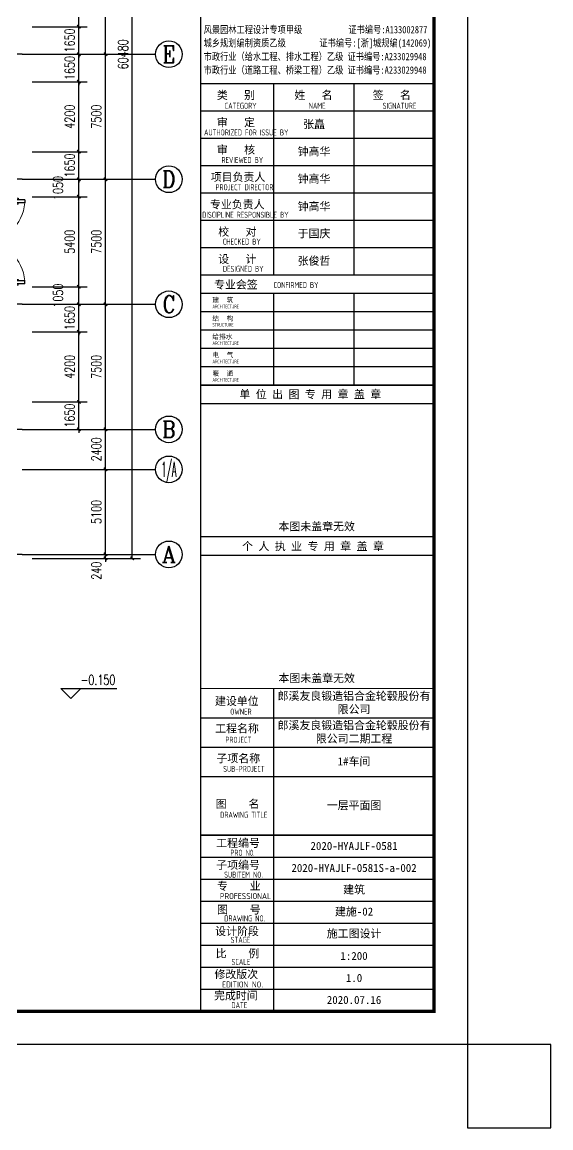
# Model space of a CAD drawing. Extents: x 13276711 to 13543385, y -848943 to -68012.
# Drawn here: x 13511685 to 13543385, y -324043 to -257716 of the extents above; entities that cross this region are included whole.
import ezdxf
from ezdxf.enums import TextEntityAlignment as Align

# ---------------------------------------------------------------- set-up
doc = ezdxf.new("R2010")
doc.units = 0
doc.header["$LTSCALE"] = 1000
doc.header["$MEASUREMENT"] = 0
doc.linetypes.add('DOTE', pattern=[2.42, 2, -0.2, 0.02, -0.2])
for name, color, linetype in [('AXIS', 3, 'Continuous'), ('AXIS_TEXT', 7, 'Continuous'), ('DIM_ELEV', 3, 'Continuous'), ('DOTE', 1, 'DOTE'), ('HYTK-GK', 7, 'Continuous'), ('PUB_DIM', 3, 'Continuous'), ('PUB_TEXT', 7, 'Continuous'), ('PUB_TITLE', 4, 'Continuous'), ('TK', 4, 'Continuous'), ('WINDOW', 4, 'Continuous'), ('WINDOW_TEXT', 7, 'Continuous')]:
    doc.layers.add(name, color=color, linetype=linetype)
doc.styles.add('-宋体', font='', dxfattribs={"width": 0.8})
doc.styles.add('_TCH_AXIS', font='COMPLEX', dxfattribs={"bigfont": 'GBCBIG'})
doc.styles.add('_TCH_DIM', font='SIMPLEX', dxfattribs={"bigfont": 'GBCBIG'})
doc.styles.add('_TCH_DIM_T3', font='SIMPLEX', dxfattribs={"width": 0.705882, "bigfont": 'GBCBIG'})
doc.styles.add('_TCH_WINDOW', font='SIMPLEX', dxfattribs={"height": 3.5, "bigfont": 'GBCBIG'})
doc.styles.add('COMPLEX', font='COMPLEX')
doc.styles.add('TSSD_REIN', font='tssdeng.shx', dxfattribs={"width": 0.7, "bigfont": 'tssdchn.shx'})
doc.styles.add('图签宋体', font='', dxfattribs={"height": 300})
doc.styles.get('-宋体').set_extended_font_data('SimSun')
doc.styles.get('图签宋体').set_extended_font_data('NSimSun')
doc.dimstyles.new('_TCH_ARCH&&200', dxfattribs={"dimtxt": 595, "dimasz": 200, "dimexe": 500, "dimexo": 600, "dimgap": 252.5, "dimtad": 1, "dimdec": 0, "dimzin": 0, "dimdsep": 46, "dimtxsty": '_TCH_DIM_T3', "dimblk": 'ARCHTICK', "dimcen": 0.09, "dimclrt": 7, "dimazin": 2, "dimtfac": 1, "dimtdec": 0, "dimtix": 1, "dimtmove": 2, "dimatfit": 3, "dimfxl": 0, "dimtolj": 1, "dimtzin": 0, "dimarcsym": 0})

# ---------------------------------------------------------------- blocks, each defined once
blk = doc.blocks.new('GeYuanFrame_27736213', base_point=(20.09, 4.53))
at = {"layer": 'PUB_TITLE'}
for points in [[(1013.09, 235.33), (1013.09, 292.73)], [(1037.09, 235.33), (1037.09, 292.73)], [(1013.09, 202.33), (1013.09, 229.83)], [(1037.09, 202.33), (1037.09, 229.83)], [(1013.09, 14.53), (1013.09, 111.33)]]:
    blk.add_lwpolyline(points, dxfattribs=at)
at = {"layer": 'TK'}
for p, q in [((991.09, 284.53), (1061.09, 284.53)), ((991.09, 276.33), (1061.09, 276.33)), ((991.09, 268.13), (1061.09, 268.13)), ((991.09, 259.93), (1061.09, 259.93)), ((991.09, 251.73), (1061.09, 251.73)), ((991.09, 243.53), (1061.09, 243.53)), ((991.09, 235.33), (1061.09, 235.33)), ((991.09, 235.33), (1061.09, 235.33)), ((991.09, 102.53), (1061.09, 102.53)), ((991.09, 93.73), (1061.09, 93.73)), ((991.09, 84.93), (1013.09, 84.93)), ((991.09, 84.93), (1061.09, 84.93)), ((991.09, 67.37), (1061.09, 67.37)), ((991.09, 67.33), (1061.09, 67.33)), ((991.09, 60.77), (1061.09, 60.77)), ((991.09, 54.17), (1061.09, 54.17)), ((991.09, 47.57), (1061.09, 47.57)), ((991.09, 40.97), (1061.09, 40.97)), ((991.09, 34.37), (1061.09, 34.37)), ((991.09, 27.77), (1061.09, 27.77)), ((991.09, 21.17), (1061.09, 21.17)), ((991.09, 14.53), (1061.09, 14.53))]:
    blk.add_line(p, q, dxfattribs=at)
blk.add_lwpolyline([(20.09, 4.53), (20.09, 598.53), (1071.09, 598.53), (1071.09, 4.53)], close=True, dxfattribs=at)
at = {"layer": 'TK', "const_width": 1}
blk.add_lwpolyline([(45.09, 588.53), (1061.09, 588.53), (1061.09, 14.53), (45.09, 14.53)], close=True, dxfattribs=at)
at = {"layer": 'TK'}
for points, const_width in [([(991.09, 588.53), (991.09, 14.53)], 0.4), ([(991.09, 292.73), (1061.09, 292.73)], 0.35), ([(991.09, 292.73), (1061.09, 292.73)], 0.35), ([(991.09, 235.33), (1061.09, 235.33)], 0.35), ([(991.09, 202.33), (1061.09, 202.33)], 0.35), ([(991.09, 156.83), (1061.09, 156.83)], 0.35), ([(991.09, 111.33), (1061.09, 111.33)], 0.35), ([(991.09, 67.37), (1061.09, 67.37)], 0.35)]:
    blk.add_lwpolyline(points, dxfattribs=dict(at, const_width=const_width))
for points in [[(991.09, 292.73), (1061.09, 292.73)], [(991.09, 235.33), (1061.09, 235.33)], [(991.09, 229.83), (1061.09, 229.83)], [(991.09, 224.33), (1061.09, 224.33)], [(991.09, 218.83), (1061.09, 218.83)], [(991.09, 213.33), (1061.09, 213.33)], [(991.09, 207.83), (1061.09, 207.83)], [(991.09, 202.33), (1061.09, 202.33)], [(991.09, 196.83), (1061.09, 196.83)], [(991.09, 151.33), (1061.09, 151.33)]]:
    blk.add_lwpolyline(points, dxfattribs=at)
for s, height, style, width, p in [('风景园林工程设计专项甲级           证书编号:A133002877', 2.2, '-宋体', 0.8, (992, 307.81)), ('城乡规划编制资质乙级        证书编号:[浙]城规编(142069)', 2.2, '-宋体', 0.8, (992, 303.82)), ('市政行业（给水工程、排水工程）乙级 证书编号:A233029948', 2.2, '-宋体', 0.8, (992, 299.74)), ('市政行业（道路工程、桥梁工程）乙级 证书编号:A233029948', 2.2, '-宋体', 0.8, (992, 295.69)), ('CATEGORY', 1.8, 'TSSD_REIN', 0.7, (998.32, 285.17)), ('NAME', 1.8, 'TSSD_REIN', 0.7, (1023.51, 285.17)), ('SIGNATURE', 1.8, 'TSSD_REIN', 0.7, (1045.66, 285.17)), ('AUTHORIZED FOR ISSUE BY', 1.8, 'TSSD_REIN', 0.7, (992.12, 277.17)), ('REVIEWED BY', 1.8, 'TSSD_REIN', 0.7, (997.36, 268.91)), ('PROJECT DIRECTOR', 1.8, 'TSSD_REIN', 0.7, (995.55, 260.74)), ('DISCIPLINE RESPONSIBLE BY', 1.8, 'TSSD_REIN', 0.7, (991.57, 252.48)), ('CHECKED BY', 1.8, 'TSSD_REIN', 0.7, (997.75, 244.44)), ('DESIGNED BY', 1.8, 'TSSD_REIN', 0.7, (997.76, 236.27)), ('CONFIRMED BY', 1.8, 'TSSD_REIN', 0.7, (1012.94, 231.42)), ('ARCHITECTURE', 1.08, 'TSSD_REIN', 0.7, (994.65, 225.34)), ('STRUCTURE', 1.08, 'TSSD_REIN', 0.7, (994.65, 219.84)), ('ARCHITECTURE', 1.08, 'TSSD_REIN', 0.7, (994.65, 214.34)), ('ARCHITECTURE', 1.08, 'TSSD_REIN', 0.7, (994.65, 208.84)), ('ARCHITECTURE', 1.08, 'TSSD_REIN', 0.7, (994.65, 203.34)), ('OWNER', 1.8, 'TSSD_REIN', 0.7, (999.98, 103.48)), ('PROJECT', 1.8, 'TSSD_REIN', 0.7, (998.52, 95.02)), ('SUB-PROJECT', 1.8, 'TSSD_REIN', 0.7, (997.86, 86.3)), ('DRAWING TITLE', 1.8, 'TSSD_REIN', 0.7, (996.97, 72.53)), ('PRO N0.', 1.8, 'TSSD_REIN', 0.7, (1000.01, 61.15)), ('SUBITEM NO.', 1.8, 'TSSD_REIN', 0.7, (998.15, 54.58)), ('PROFESSIONAL', 1.8, 'TSSD_REIN', 0.8, (996.88, 48.15)), ('DRAWING NO.', 1.8, 'TSSD_REIN', 0.7, (998.19, 41.45)), ('STAGE', 1.8, 'TSSD_REIN', 0.7, (1000.09, 35.03)), ('SCALE', 1.8, 'TSSD_REIN', 0.7, (1000.38, 28.42)), ('EDITION NO.', 1.8, 'TSSD_REIN', 0.8, (997.53, 21.64)), ('DATE', 1.8, 'TSSD_REIN', 0.7, (1000.33, 15.45))]:
    blk.add_text(s, height=height, dxfattribs=dict(at, style=style, width=width)).set_placement(p)
at = {"layer": 'TK', "style": '图签宋体'}
for s, height, p in [('类   别', 2.4, (995.97, 288.09)), ('姓   名', 2.4, (1019.2, 288.09)), ('签   名', 2.4, (1042.68, 288.09)), ('审   定', 2.4, (995.97, 279.89)), ('审   核', 2.4, (995.97, 271.69)), ('项目负责人', 2.4, (994.13, 263.49)), ('专业负责人', 2.4, (993.89, 255.29)), ('校   对', 2.4, (996.38, 247.09)), ('设   计', 2.4, (996.36, 238.89)), ('专业会签', 2.4, (995.12, 231.24)), ('建  筑', 1.44, (994.61, 227.11)), ('结  构', 1.44, (994.61, 221.61)), ('给排水', 1.44, (994.61, 216.11)), ('电  气', 1.44, (994.61, 210.61)), ('暖  通', 1.44, (994.61, 205.11)), ('单 位 出 图 专 用 章 盖 章', 2.4, (1002.72, 198.35)), ('本图未盖章无效', 2.4, (1014.43, 158.7)), ('个 人 执 业 专 用 章 盖 章', 2.4, (1003.52, 152.77)), ('本图未盖章无效', 2.4, (1014.43, 113.2)), ('建设单位', 2.4, (995.39, 106.33)), ('工程名称', 2.4, (995.47, 98.12)), ('子项名称', 2.4, (995.85, 89.14)), ('图    名', 2.4, (995.63, 75.5)), ('工程编号', 2.4, (995.77, 63.77)), ('子项编号', 2.4, (995.77, 57.19)), ('专    业', 2.4, (996.01, 50.88)), ('图    号', 2.4, (996.02, 43.77)), ('设计阶段', 2.4, (995.45, 37.32)), ('比    例', 2.4, (995.59, 30.63)), ('修改版次', 2.4, (995.24, 24.41)), ('完成时间', 2.4, (995.11, 18.02))]:
    blk.add_text(s, height=height, dxfattribs=at).set_placement(p)
at = {"layer": 'TK', "char_height": 2.4, "attachment_point": 5, "style": '图签宋体'}
for s, insert, width in [('张矗', (1025.09, 280.4), 24), ('钟高华', (1025.09, 272.23), 24), ('钟高华', (1025.09, 264.03), 24), ('钟高华', (1025.09, 255.76), 24), ('于国庆', (1025.09, 247.63), 24), ('张俊哲', (1025.09, 239.43), 24), ('郎溪友良锻造铝合金轮毂股份有限公司', (1037.09, 106.93), 48), ('郎溪友良锻造铝合金轮毂股份有限公司二期工程', (1037.09, 98.13), 48), ('1#车间', (1037.09, 89.33), 48), ('一层平面图', (1037.09, 76.13), 48), ('2020-HYAJLF-0581', (1037.09, 64.07), 48), ('2020-HYAJLF-0581S-a-002', (1037.09, 57.47), 48), ('建筑', (1037.09, 50.87), 48), ('建施-02', (1037.09, 44.27), 48), ('施工图设计', (1037.09, 37.67), 48), ('1:200', (1037.09, 31.07), 48), ('1.0', (1037.09, 24.47), 48), ('2020.07.16', (1037.09, 17.88), 48)]:
    blk.add_mtext(s, dxfattribs=dict(at, insert=insert, width=width))
blk = doc.blocks.new('_AXISO')
blk.add_circle((0, 0), 0.5)
at = {"layer": 'AXIS_TEXT', "style": 'COMPLEX', "width": 1.041667}
blk.add_attdef('A', text='', height=0.56, dxfattribs=at).set_placement((-0.25, -0.28), (0.25, -0.28), align=Align.FIT)
blk = doc.blocks.new('_ArchTick')
at = {"color": 0, "linetype": 'ByBlock', "const_width": 0.4}
blk.add_lwpolyline([(-0.5, -0.5), (0.5, 0.5)], dxfattribs=at)
blk = doc.blocks.new('*D122')
at = {"layer": 'AXIS', "color": 0, "lineweight": -2}
for p, q in [((13512285, -229403), (13518785, -229403)), ((13518285, -289883), (13518285, -229403)), ((13512285, -289883), (13518785, -289883))]:
    blk.add_line(p, q, dxfattribs=at)
at = {"layer": 'Defpoints', "color": 0}
for p in [(13511685, -229403), (13518285, -229403), (13511685, -289883)]:
    blk.add_point(p, dxfattribs=at)
at = {"layer": 'AXIS', "color": 0, "lineweight": -2, "xscale": 200, "yscale": 200, "zscale": 200}
for p, rotation in [((13518285, -229403), 90), ((13518285, -289883), 270)]:
    blk.add_blockref('_ArchTick', p, dxfattribs=dict(at, rotation=rotation))
at = {"layer": 'AXIS', "color": 7, "insert": (13517735, -259643), "char_height": 595, "attachment_point": 5, "rotation": 90, "style": '_TCH_DIM_T3'}
blk.add_mtext('\\A1;60480', dxfattribs=at)
blk = doc.blocks.new('*D123')
at = {"layer": 'AXIS', "color": 0, "lineweight": -2}
for p, q in [((13512285, -289643), (13517185, -289643)), ((13516685, -289643), (13516685, -289443)), ((13516685, -289883), (13516685, -289643)), ((13512285, -289883), (13517185, -289883)), ((13516685, -289883), (13516685, -290083))]:
    blk.add_line(p, q, dxfattribs=at)
at = {"layer": 'Defpoints', "color": 0}
for p in [(13511685, -289643), (13516685, -289643), (13511685, -289883)]:
    blk.add_point(p, dxfattribs=at)
at = {"layer": 'AXIS', "color": 0, "lineweight": -2, "xscale": 200, "yscale": 200, "zscale": 200}
for p, rotation in [((13516685, -289643), 270), ((13516685, -289883), 90)]:
    blk.add_blockref('_ArchTick', p, dxfattribs=dict(at, rotation=rotation))
at = {"layer": 'AXIS', "color": 7, "insert": (13516135, -290623), "char_height": 595, "attachment_point": 5, "rotation": 90, "style": '_TCH_DIM_T3'}
blk.add_mtext('\\A1;240', dxfattribs=at)
blk = doc.blocks.new('*D124')
at = {"layer": 'AXIS', "color": 0, "lineweight": -2}
for p, q in [((13512285, -284543), (13517185, -284543)), ((13516685, -289643), (13516685, -284543)), ((13512285, -289643), (13517185, -289643))]:
    blk.add_line(p, q, dxfattribs=at)
at = {"layer": 'Defpoints', "color": 0}
for p in [(13511685, -284543), (13516685, -284543), (13511685, -289643)]:
    blk.add_point(p, dxfattribs=at)
at = {"layer": 'AXIS', "color": 0, "lineweight": -2, "xscale": 200, "yscale": 200, "zscale": 200}
for p, rotation in [((13516685, -284543), 90), ((13516685, -289643), 270)]:
    blk.add_blockref('_ArchTick', p, dxfattribs=dict(at, rotation=rotation))
at = {"layer": 'AXIS', "color": 7, "insert": (13516135, -287093), "char_height": 595, "attachment_point": 5, "rotation": 90, "style": '_TCH_DIM_T3'}
blk.add_mtext('\\A1;5100', dxfattribs=at)
blk = doc.blocks.new('*D125')
at = {"layer": 'AXIS', "color": 0, "lineweight": -2}
for p, q in [((13512285, -282143), (13517185, -282143)), ((13516685, -284543), (13516685, -282143)), ((13512285, -284543), (13517185, -284543))]:
    blk.add_line(p, q, dxfattribs=at)
at = {"layer": 'Defpoints', "color": 0}
for p in [(13511685, -282143), (13516685, -282143), (13511685, -284543)]:
    blk.add_point(p, dxfattribs=at)
at = {"layer": 'AXIS', "color": 0, "lineweight": -2, "xscale": 200, "yscale": 200, "zscale": 200}
for p, rotation in [((13516685, -282143), 90), ((13516685, -284543), 270)]:
    blk.add_blockref('_ArchTick', p, dxfattribs=dict(at, rotation=rotation))
at = {"layer": 'AXIS', "color": 7, "insert": (13516135, -283343), "char_height": 595, "attachment_point": 5, "rotation": 90, "style": '_TCH_DIM_T3'}
blk.add_mtext('\\A1;2400', dxfattribs=at)
blk = doc.blocks.new('*D126')
at = {"layer": 'AXIS', "color": 0, "lineweight": -2}
for p, q in [((13512285, -274643), (13517185, -274643)), ((13516685, -282143), (13516685, -274643)), ((13512285, -282143), (13517185, -282143))]:
    blk.add_line(p, q, dxfattribs=at)
at = {"layer": 'Defpoints', "color": 0}
for p in [(13511685, -274643), (13516685, -274643), (13511685, -282143)]:
    blk.add_point(p, dxfattribs=at)
at = {"layer": 'AXIS', "color": 0, "lineweight": -2, "xscale": 200, "yscale": 200, "zscale": 200}
for p, rotation in [((13516685, -274643), 90), ((13516685, -282143), 270)]:
    blk.add_blockref('_ArchTick', p, dxfattribs=dict(at, rotation=rotation))
at = {"layer": 'AXIS', "color": 7, "insert": (13516135, -278393), "char_height": 595, "attachment_point": 5, "rotation": 90, "style": '_TCH_DIM_T3'}
blk.add_mtext('\\A1;7500', dxfattribs=at)
blk = doc.blocks.new('*D127')
at = {"layer": 'AXIS', "color": 0, "lineweight": -2}
for p, q in [((13512285, -267143), (13517185, -267143)), ((13516685, -274643), (13516685, -267143)), ((13512285, -274643), (13517185, -274643))]:
    blk.add_line(p, q, dxfattribs=at)
at = {"layer": 'Defpoints', "color": 0}
for p in [(13511685, -267143), (13516685, -267143), (13511685, -274643)]:
    blk.add_point(p, dxfattribs=at)
at = {"layer": 'AXIS', "color": 0, "lineweight": -2, "xscale": 200, "yscale": 200, "zscale": 200}
for p, rotation in [((13516685, -267143), 90), ((13516685, -274643), 270)]:
    blk.add_blockref('_ArchTick', p, dxfattribs=dict(at, rotation=rotation))
at = {"layer": 'AXIS', "color": 7, "insert": (13516135, -270893), "char_height": 595, "attachment_point": 5, "rotation": 90, "style": '_TCH_DIM_T3'}
blk.add_mtext('\\A1;7500', dxfattribs=at)
blk = doc.blocks.new('*D128')
at = {"layer": 'AXIS', "color": 0, "lineweight": -2}
for p, q in [((13512285, -259643), (13517185, -259643)), ((13516685, -267143), (13516685, -259643)), ((13512285, -267143), (13517185, -267143))]:
    blk.add_line(p, q, dxfattribs=at)
at = {"layer": 'Defpoints', "color": 0}
for p in [(13511685, -259643), (13516685, -259643), (13511685, -267143)]:
    blk.add_point(p, dxfattribs=at)
at = {"layer": 'AXIS', "color": 0, "lineweight": -2, "xscale": 200, "yscale": 200, "zscale": 200}
for p, rotation in [((13516685, -259643), 90), ((13516685, -267143), 270)]:
    blk.add_blockref('_ArchTick', p, dxfattribs=dict(at, rotation=rotation))
at = {"layer": 'AXIS', "color": 7, "insert": (13516135, -263393), "char_height": 595, "attachment_point": 5, "rotation": 90, "style": '_TCH_DIM_T3'}
blk.add_mtext('\\A1;7500', dxfattribs=at)
blk = doc.blocks.new('*D129')
at = {"layer": 'AXIS', "color": 0, "lineweight": -2}
for p, q in [((13512285, -252143), (13517185, -252143)), ((13516685, -259643), (13516685, -252143)), ((13512285, -259643), (13517185, -259643))]:
    blk.add_line(p, q, dxfattribs=at)
at = {"layer": 'Defpoints', "color": 0}
for p in [(13511685, -252143), (13516685, -252143), (13511685, -259643)]:
    blk.add_point(p, dxfattribs=at)
at = {"layer": 'AXIS', "color": 0, "lineweight": -2, "xscale": 200, "yscale": 200, "zscale": 200}
for p, rotation in [((13516685, -252143), 90), ((13516685, -259643), 270)]:
    blk.add_blockref('_ArchTick', p, dxfattribs=dict(at, rotation=rotation))
at = {"layer": 'AXIS', "color": 7, "insert": (13516135, -255893), "char_height": 595, "attachment_point": 5, "rotation": 90, "style": '_TCH_DIM_T3'}
blk.add_mtext('\\A1;7500', dxfattribs=at)
blk = doc.blocks.new('$DorLib2D$00000011')
at = {"lineweight": 13}
for p, q in [((-0.483, 0.396), (-0.483, 0.235)), ((-0.417, 0.396), (-0.417, 0.235)), ((0.417, 0.396), (0.417, 0.235)), ((0.483, 0.396), (0.483, 0.235))]:
    blk.add_line(p, q, dxfattribs=at)
for p, q in [((-0.483, 0.396), (-0.467, 0.396)), ((-0.467, 0.471), (-0.467, -0.062)), ((-0.467, 0.471), (-0.433, 0.471)), ((-0.433, 0.471), (-0.433, 0.004)), ((-0.417, 0.396), (-0.433, 0.396)), ((0.417, 0.396), (0.433, 0.396)), ((0.433, 0.471), (0.433, 0.004)), ((0.467, 0.471), (0.433, 0.471)), ((0.467, 0.471), (0.467, -0.062)), ((0.483, 0.396), (0.467, 0.396)), ((-0.483, 0.235), (-0.467, 0.235)), ((-0.417, 0.235), (-0.433, 0.235)), ((0.417, 0.235), (0.433, 0.235)), ((0.483, 0.235), (0.467, 0.235)), ((-0.5, 0.004), (-0.433, 0.004)), ((-0.5, 0.004), (-0.5, -0.062)), ((0.5, 0.004), (0.433, 0.004)), ((0.5, 0.004), (0.5, -0.062)), ((-0.5, -0.062), (-0.467, -0.062)), ((0.5, -0.062), (0.467, -0.062))]:
    blk.add_line(p, q)
for centre, start, end in [((-0.467, 0.004), 0, 85.904), ((0.467, 0.004), 94.096, 180)]:
    blk.add_arc(centre, 0.467, start, end, dxfattribs=at)
blk = doc.blocks.new('*D483')
at = {"layer": 'Defpoints', "color": 0}
for p in [(13511685, -280493), (13515085, -280493), (13511685, -282143)]:
    blk.add_point(p, dxfattribs=at)
at = {"layer": 'PUB_DIM', "color": 0, "lineweight": -2}
for p, q in [((13512285, -280493), (13515585, -280493)), ((13515085, -280493), (13515085, -280293)), ((13515085, -282143), (13515085, -280493)), ((13512285, -282143), (13515585, -282143)), ((13515085, -282143), (13515085, -282343))]:
    blk.add_line(p, q, dxfattribs=at)
at = {"layer": 'PUB_DIM', "color": 0, "lineweight": -2, "xscale": 200, "yscale": 200, "zscale": 200}
for p, rotation in [((13515085, -280493), 270), ((13515085, -282143), 90)]:
    blk.add_blockref('_ArchTick', p, dxfattribs=dict(at, rotation=rotation))
at = {"layer": 'PUB_DIM', "color": 7, "insert": (13514535, -281318), "char_height": 595, "attachment_point": 5, "rotation": 90, "style": '_TCH_DIM_T3'}
blk.add_mtext('\\A1;1650', dxfattribs=at)
blk = doc.blocks.new('*D484')
at = {"layer": 'Defpoints', "color": 0}
for p in [(13511685, -276293), (13515085, -276293), (13511685, -280493)]:
    blk.add_point(p, dxfattribs=at)
at = {"layer": 'PUB_DIM', "color": 0, "lineweight": -2}
for p, q in [((13512285, -276293), (13515585, -276293)), ((13515085, -280493), (13515085, -276293)), ((13512285, -280493), (13515585, -280493))]:
    blk.add_line(p, q, dxfattribs=at)
at = {"layer": 'PUB_DIM', "color": 0, "lineweight": -2, "xscale": 200, "yscale": 200, "zscale": 200}
for p, rotation in [((13515085, -276293), 90), ((13515085, -280493), 270)]:
    blk.add_blockref('_ArchTick', p, dxfattribs=dict(at, rotation=rotation))
at = {"layer": 'PUB_DIM', "color": 7, "insert": (13514535, -278393), "char_height": 595, "attachment_point": 5, "rotation": 90, "style": '_TCH_DIM_T3'}
blk.add_mtext('\\A1;4200', dxfattribs=at)
blk = doc.blocks.new('*D485')
at = {"layer": 'Defpoints', "color": 0}
for p in [(13511685, -274643), (13515085, -274643), (13511685, -276293)]:
    blk.add_point(p, dxfattribs=at)
at = {"layer": 'PUB_DIM', "color": 0, "lineweight": -2}
for p, q in [((13515085, -274643), (13515085, -274443)), ((13512285, -274643), (13515585, -274643)), ((13515085, -276293), (13515085, -274643)), ((13512285, -276293), (13515585, -276293)), ((13515085, -276293), (13515085, -276493))]:
    blk.add_line(p, q, dxfattribs=at)
at = {"layer": 'PUB_DIM', "color": 0, "lineweight": -2, "xscale": 200, "yscale": 200, "zscale": 200}
for p, rotation in [((13515085, -274643), 270), ((13515085, -276293), 90)]:
    blk.add_blockref('_ArchTick', p, dxfattribs=dict(at, rotation=rotation))
at = {"layer": 'PUB_DIM', "color": 7, "insert": (13514535, -275468), "char_height": 595, "attachment_point": 5, "rotation": 90, "style": '_TCH_DIM_T3'}
blk.add_mtext('\\A1;1650', dxfattribs=at)
blk = doc.blocks.new('*D486')
at = {"layer": 'Defpoints', "color": 0}
for p in [(13511685, -273593), (13515085, -273593), (13511685, -274643)]:
    blk.add_point(p, dxfattribs=at)
at = {"layer": 'PUB_DIM', "color": 0, "lineweight": -2}
for p, q in [((13512285, -273593), (13515585, -273593)), ((13515085, -274643), (13515085, -273593)), ((13512285, -274643), (13515585, -274643))]:
    blk.add_line(p, q, dxfattribs=at)
at = {"layer": 'PUB_DIM', "color": 0, "lineweight": -2, "xscale": 200, "yscale": 200, "zscale": 200}
for p, rotation in [((13515085, -273593), 90), ((13515085, -274643), 270)]:
    blk.add_blockref('_ArchTick', p, dxfattribs=dict(at, rotation=rotation))
at = {"layer": 'PUB_DIM', "color": 7, "insert": (13513835, -274118), "char_height": 595, "attachment_point": 5, "rotation": 90, "style": '_TCH_DIM_T3'}
blk.add_mtext('\\A1;1050', dxfattribs=at)
blk = doc.blocks.new('*D487')
at = {"layer": 'Defpoints', "color": 0}
for p in [(13511685, -268193), (13515085, -268193), (13511685, -273593)]:
    blk.add_point(p, dxfattribs=at)
at = {"layer": 'PUB_DIM', "color": 0, "lineweight": -2}
for p, q in [((13512285, -268193), (13515585, -268193)), ((13515085, -273593), (13515085, -268193)), ((13512285, -273593), (13515585, -273593))]:
    blk.add_line(p, q, dxfattribs=at)
at = {"layer": 'PUB_DIM', "color": 0, "lineweight": -2, "xscale": 200, "yscale": 200, "zscale": 200}
for p, rotation in [((13515085, -268193), 90), ((13515085, -273593), 270)]:
    blk.add_blockref('_ArchTick', p, dxfattribs=dict(at, rotation=rotation))
at = {"layer": 'PUB_DIM', "color": 7, "insert": (13514535, -270893), "char_height": 595, "attachment_point": 5, "rotation": 90, "style": '_TCH_DIM_T3'}
blk.add_mtext('\\A1;5400', dxfattribs=at)
blk = doc.blocks.new('*D488')
at = {"layer": 'Defpoints', "color": 0}
for p in [(13511685, -267143), (13515085, -267143), (13511685, -268193)]:
    blk.add_point(p, dxfattribs=at)
at = {"layer": 'PUB_DIM', "color": 0, "lineweight": -2}
for p, q in [((13512285, -267143), (13515585, -267143)), ((13515085, -268193), (13515085, -267143)), ((13512285, -268193), (13515585, -268193))]:
    blk.add_line(p, q, dxfattribs=at)
at = {"layer": 'PUB_DIM', "color": 0, "lineweight": -2, "xscale": 200, "yscale": 200, "zscale": 200}
for p, rotation in [((13515085, -267143), 90), ((13515085, -268193), 270)]:
    blk.add_blockref('_ArchTick', p, dxfattribs=dict(at, rotation=rotation))
at = {"layer": 'PUB_DIM', "color": 7, "insert": (13513835, -267668), "char_height": 595, "attachment_point": 5, "rotation": 90, "style": '_TCH_DIM_T3'}
blk.add_mtext('\\A1;1050', dxfattribs=at)
blk = doc.blocks.new('*D489')
at = {"layer": 'Defpoints', "color": 0}
for p in [(13511685, -265493), (13515085, -265493), (13511685, -267143)]:
    blk.add_point(p, dxfattribs=at)
at = {"layer": 'PUB_DIM', "color": 0, "lineweight": -2}
for p, q in [((13515085, -265493), (13515085, -265293)), ((13512285, -265493), (13515585, -265493)), ((13515085, -267143), (13515085, -265493)), ((13512285, -267143), (13515585, -267143)), ((13515085, -267143), (13515085, -267343))]:
    blk.add_line(p, q, dxfattribs=at)
at = {"layer": 'PUB_DIM', "color": 0, "lineweight": -2, "xscale": 200, "yscale": 200, "zscale": 200}
for p, rotation in [((13515085, -265493), 270), ((13515085, -267143), 90)]:
    blk.add_blockref('_ArchTick', p, dxfattribs=dict(at, rotation=rotation))
at = {"layer": 'PUB_DIM', "color": 7, "insert": (13514535, -266318), "char_height": 595, "attachment_point": 5, "rotation": 90, "style": '_TCH_DIM_T3'}
blk.add_mtext('\\A1;1650', dxfattribs=at)
blk = doc.blocks.new('*D490')
at = {"layer": 'Defpoints', "color": 0}
for p in [(13511685, -261293), (13515085, -261293), (13511685, -265493)]:
    blk.add_point(p, dxfattribs=at)
at = {"layer": 'PUB_DIM', "color": 0, "lineweight": -2}
for p, q in [((13512285, -261293), (13515585, -261293)), ((13515085, -265493), (13515085, -261293)), ((13512285, -265493), (13515585, -265493))]:
    blk.add_line(p, q, dxfattribs=at)
at = {"layer": 'PUB_DIM', "color": 0, "lineweight": -2, "xscale": 200, "yscale": 200, "zscale": 200}
for p, rotation in [((13515085, -261293), 90), ((13515085, -265493), 270)]:
    blk.add_blockref('_ArchTick', p, dxfattribs=dict(at, rotation=rotation))
at = {"layer": 'PUB_DIM', "color": 7, "insert": (13514535, -263393), "char_height": 595, "attachment_point": 5, "rotation": 90, "style": '_TCH_DIM_T3'}
blk.add_mtext('\\A1;4200', dxfattribs=at)
blk = doc.blocks.new('*D491')
at = {"layer": 'Defpoints', "color": 0}
for p in [(13511685, -259643), (13515085, -259643), (13511685, -261293)]:
    blk.add_point(p, dxfattribs=at)
at = {"layer": 'PUB_DIM', "color": 0, "lineweight": -2}
for p, q in [((13512285, -259643), (13515585, -259643)), ((13515085, -259643), (13515085, -259443)), ((13515085, -261293), (13515085, -259643)), ((13512285, -261293), (13515585, -261293)), ((13515085, -261293), (13515085, -261493))]:
    blk.add_line(p, q, dxfattribs=at)
at = {"layer": 'PUB_DIM', "color": 0, "lineweight": -2, "xscale": 200, "yscale": 200, "zscale": 200}
for p, rotation in [((13515085, -259643), 270), ((13515085, -261293), 90)]:
    blk.add_blockref('_ArchTick', p, dxfattribs=dict(at, rotation=rotation))
at = {"layer": 'PUB_DIM', "color": 7, "insert": (13514535, -260468), "char_height": 595, "attachment_point": 5, "rotation": 90, "style": '_TCH_DIM_T3'}
blk.add_mtext('\\A1;1650', dxfattribs=at)
blk = doc.blocks.new('*D492')
at = {"layer": 'Defpoints', "color": 0}
for p in [(13511685, -257993), (13515085, -257993), (13511685, -259643)]:
    blk.add_point(p, dxfattribs=at)
at = {"layer": 'PUB_DIM', "color": 0, "lineweight": -2}
for p, q in [((13512285, -257993), (13515585, -257993)), ((13515085, -257993), (13515085, -257793)), ((13515085, -259643), (13515085, -257993)), ((13512285, -259643), (13515585, -259643)), ((13515085, -259643), (13515085, -259843))]:
    blk.add_line(p, q, dxfattribs=at)
at = {"layer": 'PUB_DIM', "color": 0, "lineweight": -2, "xscale": 200, "yscale": 200, "zscale": 200}
for p, rotation in [((13515085, -257993), 270), ((13515085, -259643), 90)]:
    blk.add_blockref('_ArchTick', p, dxfattribs=dict(at, rotation=rotation))
at = {"layer": 'PUB_DIM', "color": 7, "insert": (13514535, -258818), "char_height": 595, "attachment_point": 5, "rotation": 90, "style": '_TCH_DIM_T3'}
blk.add_mtext('\\A1;1650', dxfattribs=at)
blk = doc.blocks.new('*D493')
at = {"layer": 'Defpoints', "color": 0}
for p in [(13511685, -253793), (13515085, -253793), (13511685, -257993)]:
    blk.add_point(p, dxfattribs=at)
at = {"layer": 'PUB_DIM', "color": 0, "lineweight": -2}
for p, q in [((13512285, -253793), (13515585, -253793)), ((13515085, -257993), (13515085, -253793)), ((13512285, -257993), (13515585, -257993))]:
    blk.add_line(p, q, dxfattribs=at)
at = {"layer": 'PUB_DIM', "color": 0, "lineweight": -2, "xscale": 200, "yscale": 200, "zscale": 200}
for p, rotation in [((13515085, -253793), 90), ((13515085, -257993), 270)]:
    blk.add_blockref('_ArchTick', p, dxfattribs=dict(at, rotation=rotation))
at = {"layer": 'PUB_DIM', "color": 7, "insert": (13514535, -255893), "char_height": 595, "attachment_point": 5, "rotation": 90, "style": '_TCH_DIM_T3'}
blk.add_mtext('\\A1;4200', dxfattribs=at)

msp = doc.modelspace()

# ---------------------------------------------------------------- linework, layer by layer
at = {"layer": 'AXIS'}
for p, q in [((13511684.8, -259643.1), (13519684.8, -259643.1)), ((13511684.8, -267143.1), (13519684.8, -267143.1)), ((13511684.8, -274643.1), (13519684.8, -274643.1)), ((13511684.8, -282143.1), (13519684.8, -282143.1)), ((13511684.8, -284543.1), (13519684.8, -284543.1)), ((13511684.8, -289643.1), (13519684.8, -289643.1))]:
    msp.add_line(p, q, dxfattribs=at)
at = {"layer": 'DIM_ELEV'}
for p, q in [((13514607.8, -298280), (13514007.8, -297680)), ((13514007.8, -297680), (13517367.8, -297680)), ((13514607.8, -298280), (13515207.8, -297680))]:
    msp.add_line(p, q, dxfattribs=at)
at = {"layer": 'DOTE'}
for p, q in [((13511684.8, -259643.1), (13343884.8, -259643.1)), ((13511684.8, -267143.1), (13343884.8, -267143.1)), ((13511684.8, -274643.1), (13343884.8, -274643.1)), ((13511684.8, -282143.1), (13343884.8, -282143.1)), ((13511684.8, -289643.1), (13343884.8, -289643.1))]:
    msp.add_line(p, q, dxfattribs=at)
at = {"layer": 'HYTK-GK', "color": 112}
msp.add_lwpolyline([(13538384.8, -319043.1), (13538384.8, -324043.1), (13543384.8, -324043.1), (13543384.8, -319043.1)], close=True, dxfattribs=at)

# ---------------------------------------------------------------- block references
at = {"xscale": 200, "yscale": 200, "zscale": 200}
msp.add_blockref('GeYuanFrame_27736213', (13328184.8, -319043.1), dxfattribs=at)
at = {"layer": 'AXIS'}
ref = msp.add_blockref('_AXISO', (13520484.8, -259643.1), dxfattribs=dict(at, xscale=1600, yscale=1600, zscale=1600))
ref.add_attrib('A', 'E', dxfattribs={"layer": 'AXIS_TEXT', "ltscale": 0.5, "height": 1018.2, "style": '_TCH_AXIS'}).set_placement((13520097, -260152.1), (13520872.7, -260152.1), align=Align.FIT)
ref = msp.add_blockref('_AXISO', (13520484.8, -267143.1), dxfattribs=dict(at, xscale=1600, yscale=1600, zscale=1600))
ref.add_attrib('A', 'D', dxfattribs={"layer": 'AXIS_TEXT', "ltscale": 0.5, "height": 994.9, "style": '_TCH_AXIS'}).set_placement((13520082.2, -267640.5), (13520887.5, -267640.5), align=Align.FIT)
ref = msp.add_blockref('_AXISO', (13520484.8, -274643.1), dxfattribs=dict(at, xscale=1600, yscale=1600, zscale=1600))
ref.add_attrib('A', 'C', dxfattribs={"layer": 'AXIS_TEXT', "ltscale": 0.5, "height": 1041.6, "style": '_TCH_AXIS'}).set_placement((13520112.9, -275163.9), (13520856.8, -275163.9), align=Align.FIT)
ref = msp.add_blockref('_AXISO', (13520484.8, -282143.1), dxfattribs=dict(at, xscale=1600, yscale=1600, zscale=1600))
ref.add_attrib('A', 'B', dxfattribs={"layer": 'AXIS_TEXT', "ltscale": 0.5, "height": 994.9, "style": '_TCH_AXIS'}).set_placement((13520082.2, -282640.5), (13520887.5, -282640.5), align=Align.FIT)
ref = msp.add_blockref('_AXISO', (13520484.8, -284543.1), dxfattribs=dict(at, xscale=1600, yscale=1600, zscale=1600))
ref.add_attrib('A', '1/A', dxfattribs={"layer": 'AXIS_TEXT', "ltscale": 0.5, "height": 905.1, "style": '_TCH_AXIS', "width": 0.381818}).set_placement((13520032.3, -284995.6), (13520937.4, -284995.6), align=Align.FIT)
ref = msp.add_blockref('_AXISO', (13520484.8, -289643.1), dxfattribs=dict(at, xscale=1600, yscale=1600, zscale=1600))
ref.add_attrib('A', 'A', dxfattribs={"layer": 'AXIS_TEXT', "ltscale": 0.5, "height": 971.8, "style": '_TCH_AXIS'}).set_placement((13520068.3, -290129), (13520901.4, -290129), align=Align.FIT)
at = {"layer": 'WINDOW'}
ref = msp.add_blockref('$DorLib2D$00000011', (13509304.8, -270893.1), dxfattribs=dict(at, xscale=-5400, yscale=-5400, zscale=-5400, rotation=90))
ref.add_attrib('A', 'M5460', (13508922.6, -271873.1), dxfattribs={"layer": 'WINDOW_TEXT', "ltscale": 0.5, "height": 595, "rotation": 90, "style": '_TCH_WINDOW', "width": 0.705882})

# ---------------------------------------------------------------- texts
at = {"layer": 'PUB_TEXT', "style": '_TCH_DIM', "width": 0.705882}
msp.add_text('-0.150', height=595, dxfattribs=at).set_placement((13515187.8, -297470))

# ---------------------------------------------------------------- dimensions: what is measured, and where the dimension line sits
at = {"layer": 'AXIS'}
for p1, p2, distance, text, picture, middle in [((13511684.8, -289883.1), (13511684.8, -229403.1), -6600, '60480', '*D122', (13517734.8, -259643.1)), ((13511684.8, -259643.1), (13511684.8, -252143.1), -5000, '7500', '*D129', (13516134.8, -255893.1)), ((13511684.8, -267143.1), (13511684.8, -259643.1), -5000, '7500', '*D128', (13516134.8, -263393.1)), ((13511684.8, -274643.1), (13511684.8, -267143.1), -5000, '7500', '*D127', (13516134.8, -270893.1)), ((13511684.8, -282143.1), (13511684.8, -274643.1), -5000, '7500', '*D126', (13516134.8, -278393.1)), ((13511684.8, -284543.1), (13511684.8, -282143.1), -5000, '2400', '*D125', (13516134.8, -283343.1)), ((13511684.8, -289643.1), (13511684.8, -284543.1), -5000, '5100', '*D124', (13516134.8, -287093.1))]:
    dim = msp.add_aligned_dim(p1=p1, p2=p2, distance=distance, text=text, dimstyle='_TCH_ARCH&&200', dxfattribs=at)
    dim.commit()
    dim.dimension.update_dxf_attribs({"geometry": picture, "text_midpoint": middle})
dim = msp.add_linear_dim(base=(13516684.8, -289643.1), p1=(13511684.8, -289883.1), p2=(13511684.8, -289643.1), angle=90, text='240', dimstyle='_TCH_ARCH&&200', dxfattribs=at)
dim.commit()
dim.dimension.update_dxf_attribs({"geometry": '*D123', "text_midpoint": (13516134.8, -290623.1), "dimtype": 161})
at = {"layer": 'PUB_DIM'}
for p1, p2, text, picture, middle in [((13511684.8, -257993.1), (13511684.8, -253793.1), '4200', '*D493', (13514534.8, -255893.1)), ((13511684.8, -259643.1), (13511684.8, -257993.1), '1650', '*D492', (13514534.8, -258818.1)), ((13511684.8, -261293.1), (13511684.8, -259643.1), '1650', '*D491', (13514534.8, -260468.1)), ((13511684.8, -265493.1), (13511684.8, -261293.1), '4200', '*D490', (13514534.8, -263393.1)), ((13511684.8, -267143.1), (13511684.8, -265493.1), '1650', '*D489', (13514534.8, -266318.1)), ((13511684.8, -273593.1), (13511684.8, -268193.1), '5400', '*D487', (13514534.8, -270893.1)), ((13511684.8, -276293.1), (13511684.8, -274643.1), '1650', '*D485', (13514534.8, -275468.1)), ((13511684.8, -280493.1), (13511684.8, -276293.1), '4200', '*D484', (13514534.8, -278393.1)), ((13511684.8, -282143.1), (13511684.8, -280493.1), '1650', '*D483', (13514534.8, -281318.1))]:
    dim = msp.add_aligned_dim(p1=p1, p2=p2, distance=-3400, text=text, dimstyle='_TCH_ARCH&&200', dxfattribs=at)
    dim.commit()
    dim.dimension.update_dxf_attribs({"geometry": picture, "text_midpoint": middle})
for base, p1, p2, picture, middle in [((13515084.8, -267143.1), (13511684.8, -268193.1), (13511684.8, -267143.1), '*D488', (13513834.8, -267668.1)), ((13515084.8, -273593.1), (13511684.8, -274643.1), (13511684.8, -273593.1), '*D486', (13513834.8, -274118.1))]:
    dim = msp.add_linear_dim(base=base, p1=p1, p2=p2, angle=90, text='1050', dimstyle='_TCH_ARCH&&200', dxfattribs=at)
    dim.commit()
    dim.dimension.update_dxf_attribs({"geometry": picture, "text_midpoint": middle, "dimtype": 161})

doc.saveas('drawing.dxf')
